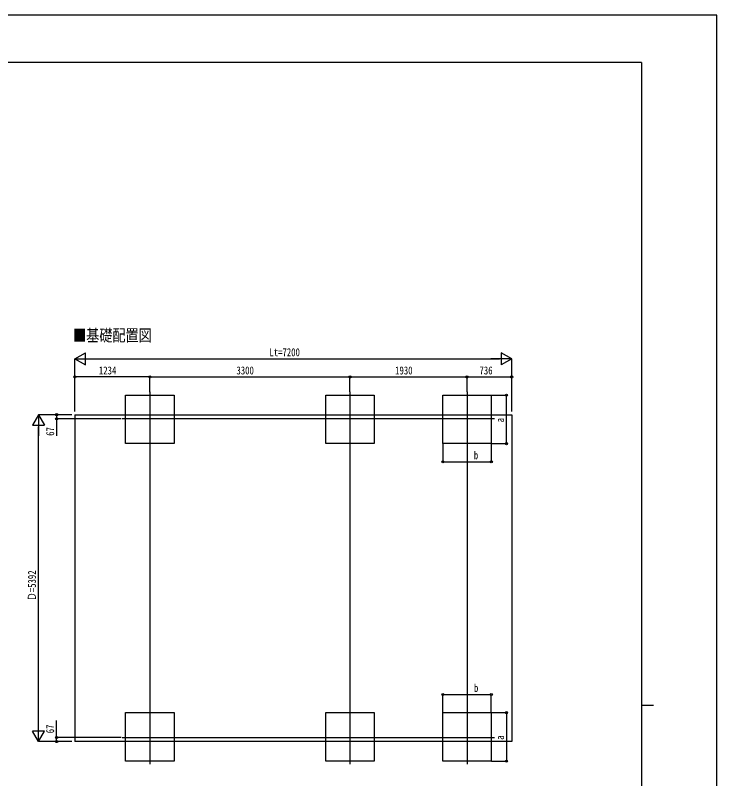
# Model space of a CAD drawing. Units: millimetres, scale not verified. Extents: x -16820 to 16820, y -11880 to 11880.
# Drawn here: x 5259 to 16820, y -712 to 11880 of the extents above; entities that cross this region are included whole.
import ezdxf
from ezdxf.enums import TextEntityAlignment as Align

# ---------------------------------------------------------------- set-up
doc = ezdxf.new("R2010")
doc.units = ezdxf.units.MM
doc.header["$LTSCALE"] = 40
for name, color, linetype in [('0-2_USER1', 3, 'Continuous'), ('0-4_YKK_12', 2, 'Continuous'), ('0-6_YKK_A1', 4, 'Continuous'), ('0-7_YKK_D', 6, 'Continuous'), ('0-8_YKK_ZWAK', 7, 'Continuous')]:
    doc.layers.add(name, color=color, linetype=linetype)
doc.styles.add('ＭＳ ゴシック', font='')
doc.styles.get('ＭＳ ゴシック').set_extended_font_data('MS Gothic')

msp = doc.modelspace()

# ---------------------------------------------------------------- linework, layer by layer
at = {"layer": '0-4_YKK_12'}
for p, q in [((7475.29, 5666.66), (7475.29, 4762.34)), ((10775.29, 5666.66), (10775.29, 4762.34)), ((12705.29, 5666.66), (12705.29, 4762.34)), ((13157.79, 5225), (7022.79, 5225)), ((7475.29, 429.66), (7475.29, -474.66)), ((10775.29, 429.66), (10775.29, -474.66)), ((12705.29, 429.66), (12705.29, -474.66)), ((7022.79, -33), (13157.79, -33))]:
    msp.add_line(p, q, dxfattribs=at)
at = {"layer": '0-6_YKK_A1'}
for p, q in [((6241.29, 5292), (13441.29, 5292)), ((6241.29, 5292), (6241.29, -100)), ((13441.29, 5292), (13441.29, -100)), ((7075.29, -422.5), (7075.29, 377.5)), ((13441.29, -100), (6241.29, -100))]:
    msp.add_line(p, q, dxfattribs=at)
for points in [[(7875.29, 4814.5), (7075.29, 4814.5), (7075.29, 5614.5), (7875.29, 5614.5)], [(11175.29, 4814.5), (10375.29, 4814.5), (10375.29, 5614.5), (11175.29, 5614.5)], [(13105.29, 4814.5), (12305.29, 4814.5), (12305.29, 5614.5), (13105.29, 5614.5)], [(7875.29, -422.5), (7075.29, -422.5), (7075.29, 377.5), (7875.29, 377.5)], [(11175.29, -422.5), (10375.29, -422.5), (10375.29, 377.5), (11175.29, 377.5)], [(13105.29, -422.5), (12305.29, -422.5), (12305.29, 377.5), (13105.29, 377.5)]]:
    msp.add_lwpolyline(points, close=True, dxfattribs=at)
at = {"layer": '0-7_YKK_D'}
for p, q in [((6241.29, 6214.5), (6414.5, 6314.5)), ((6414.5, 6114.5), (6414.5, 6314.5)), ((13441.29, 6214.5), (13268.09, 6314.5)), ((13268.09, 6314.5), (13268.09, 6114.5)), ((6241.29, 5342), (6241.29, 6215.5)), ((6241.29, 6214.5), (6414.5, 6114.5)), ((6241.29, 6214.5), (6587.7, 6214.5)), ((6441.29, 6214.5), (13241.29, 6214.5)), ((13441.29, 6214.5), (13094.88, 6214.5)), ((13441.29, 6214.5), (13268.09, 6114.5)), ((13441.29, 5342), (13441.29, 6215.5)), ((6241.29, 5664.5), (6241.29, 5915.5)), ((7475.29, 5914.5), (6241.29, 5914.5)), ((7475.29, 5664.5), (7475.29, 5915.5)), ((7475.29, 5664.5), (7475.29, 5915.5)), ((7475.29, 5914.5), (10775.29, 5914.5)), ((10775.29, 5667.66), (10775.29, 5915.5)), ((10775.29, 5667.66), (10775.29, 5915.5)), ((10775.29, 5914.5), (12705.29, 5914.5)), ((12705.29, 5667.66), (12705.29, 5915.5)), ((12705.29, 5667.66), (12705.29, 5915.5)), ((12705.29, 5914.5), (13441.29, 5914.5)), ((13441.29, 5664.5), (13441.29, 5915.5)), ((13106.29, 5614.5), (13356.29, 5614.5)), ((13355.29, 4814.5), (13355.29, 5614.5)), ((5641.29, 5292), (5541.29, 5118.79)), ((6190.29, 5292), (5640.29, 5292)), ((5641.29, 5292), (5741.29, 5118.79)), ((5641.29, 5292), (5641.29, 4945.59)), ((6191.29, 5292), (5940.29, 5292)), ((7005.66, 5225), (5940.29, 5225)), ((5541.29, 5118.79), (5741.29, 5118.79)), ((5641.29, 100), (5641.29, 5092)), ((12305.29, 4813.5), (12305.29, 4513.5)), ((13105.29, 4813.5), (13105.29, 4513.5)), ((13106.29, 4814.5), (13356.29, 4814.5)), ((7475.29, 4761.84), (7475.29, 430.16)), ((10775.29, 4761.84), (10775.29, 430.16)), ((12705.29, 4761.84), (12705.29, 430.16)), ((12305.29, 4514.5), (13105.29, 4514.5)), ((12305.29, 378.5), (12305.29, 678.5)), ((12305.29, 677.5), (13105.29, 677.5)), ((13105.29, 378.5), (13105.29, 678.5)), ((13106.29, 377.5), (13356.29, 377.5)), ((13355.29, 377.5), (13355.29, -422.5)), ((5641.29, -100), (5641.29, 246.41)), ((5641.29, -100), (5541.29, 73.21)), ((5741.29, 73.21), (5541.29, 73.21)), ((5641.29, -100), (5741.29, 73.21)), ((6190.29, -100), (5640.29, -100)), ((7005.66, -33), (5940.29, -33)), ((6191.29, -100), (5940.29, -100)), ((13106.29, -422.5), (13356.29, -422.5))]:
    msp.add_line(p, q, dxfattribs=at)
for points in [[(5941.29, 5292), (5941.29, 5225), (5941.29, 4941.8)], [(5941.29, -100), (5941.29, -33), (5941.29, 250.2)]]:
    msp.add_lwpolyline(points, dxfattribs=at)
for centre in [(6241.29, 5914.5), (7475.29, 5914.5), (7475.29, 5914.5), (10775.29, 5914.5), (10775.29, 5914.5), (12705.29, 5914.5), (12705.29, 5914.5), (13441.29, 5914.5), (13355.29, 5614.5), (5941.29, 5292), (5941.29, 5225), (13355.29, 4814.5), (12305.29, 4514.5), (13105.29, 4514.5), (12305.29, 677.5), (13105.29, 677.5), (13355.29, 377.5), (5941.29, -33), (5941.29, -100), (13355.29, -422.5)]:
    msp.add_circle(centre, 17, dxfattribs=at)
at = {"layer": '0-8_YKK_ZWAK'}
for p, q in [((15580.08, 11100), (-15619.92, 11100)), ((15580.08, 11100), (15580.08, -10100)), ((15580.08, 500), (15780.08, 500))]:
    msp.add_line(p, q, dxfattribs=at)
msp.add_lwpolyline([(-16820, -11880), (16820, -11880), (16820, 11880), (-16820, 11880)], close=True, dxfattribs=at)

# ---------------------------------------------------------------- texts
at = {"layer": '0-2_USER1', "style": 'ＭＳ ゴシック', "width": 0.8}
msp.add_text('■基礎配置図', height=197.9, dxfattribs=at).set_placement((6212.49, 6442.88), align=Align.BOTTOM_LEFT)
at = {"layer": '0-7_YKK_D', "style": 'ＭＳ ゴシック', "width": 0.8}
for s, p in [('Lt=7200', (9447.69, 6216.5)), ('1234', (6637.49, 5916.5)), ('3300', (8904.49, 5916.5)), ('1930', (11519.49, 5916.5)), ('736', (12910.09, 5916.5)), ('b', (12816.85, 4516.5)), ('b', (12818.98, 679.5))]:
    msp.add_text(s, height=132, dxfattribs=at).set_placement(p, align=Align.BOTTOM_LEFT)
for s, p in [('a', (13353.29, 5166.5)), ('67', (5939.29, 4943.8)), ('Ｄ=5392', (5639.29, 2216.8)), ('67', (5939.29, 37)), ('a', (13353.29, -70.5))]:
    msp.add_text(s, height=132, rotation=90, dxfattribs=at).set_placement(p, align=Align.BOTTOM_LEFT)

doc.saveas('drawing.dxf')
